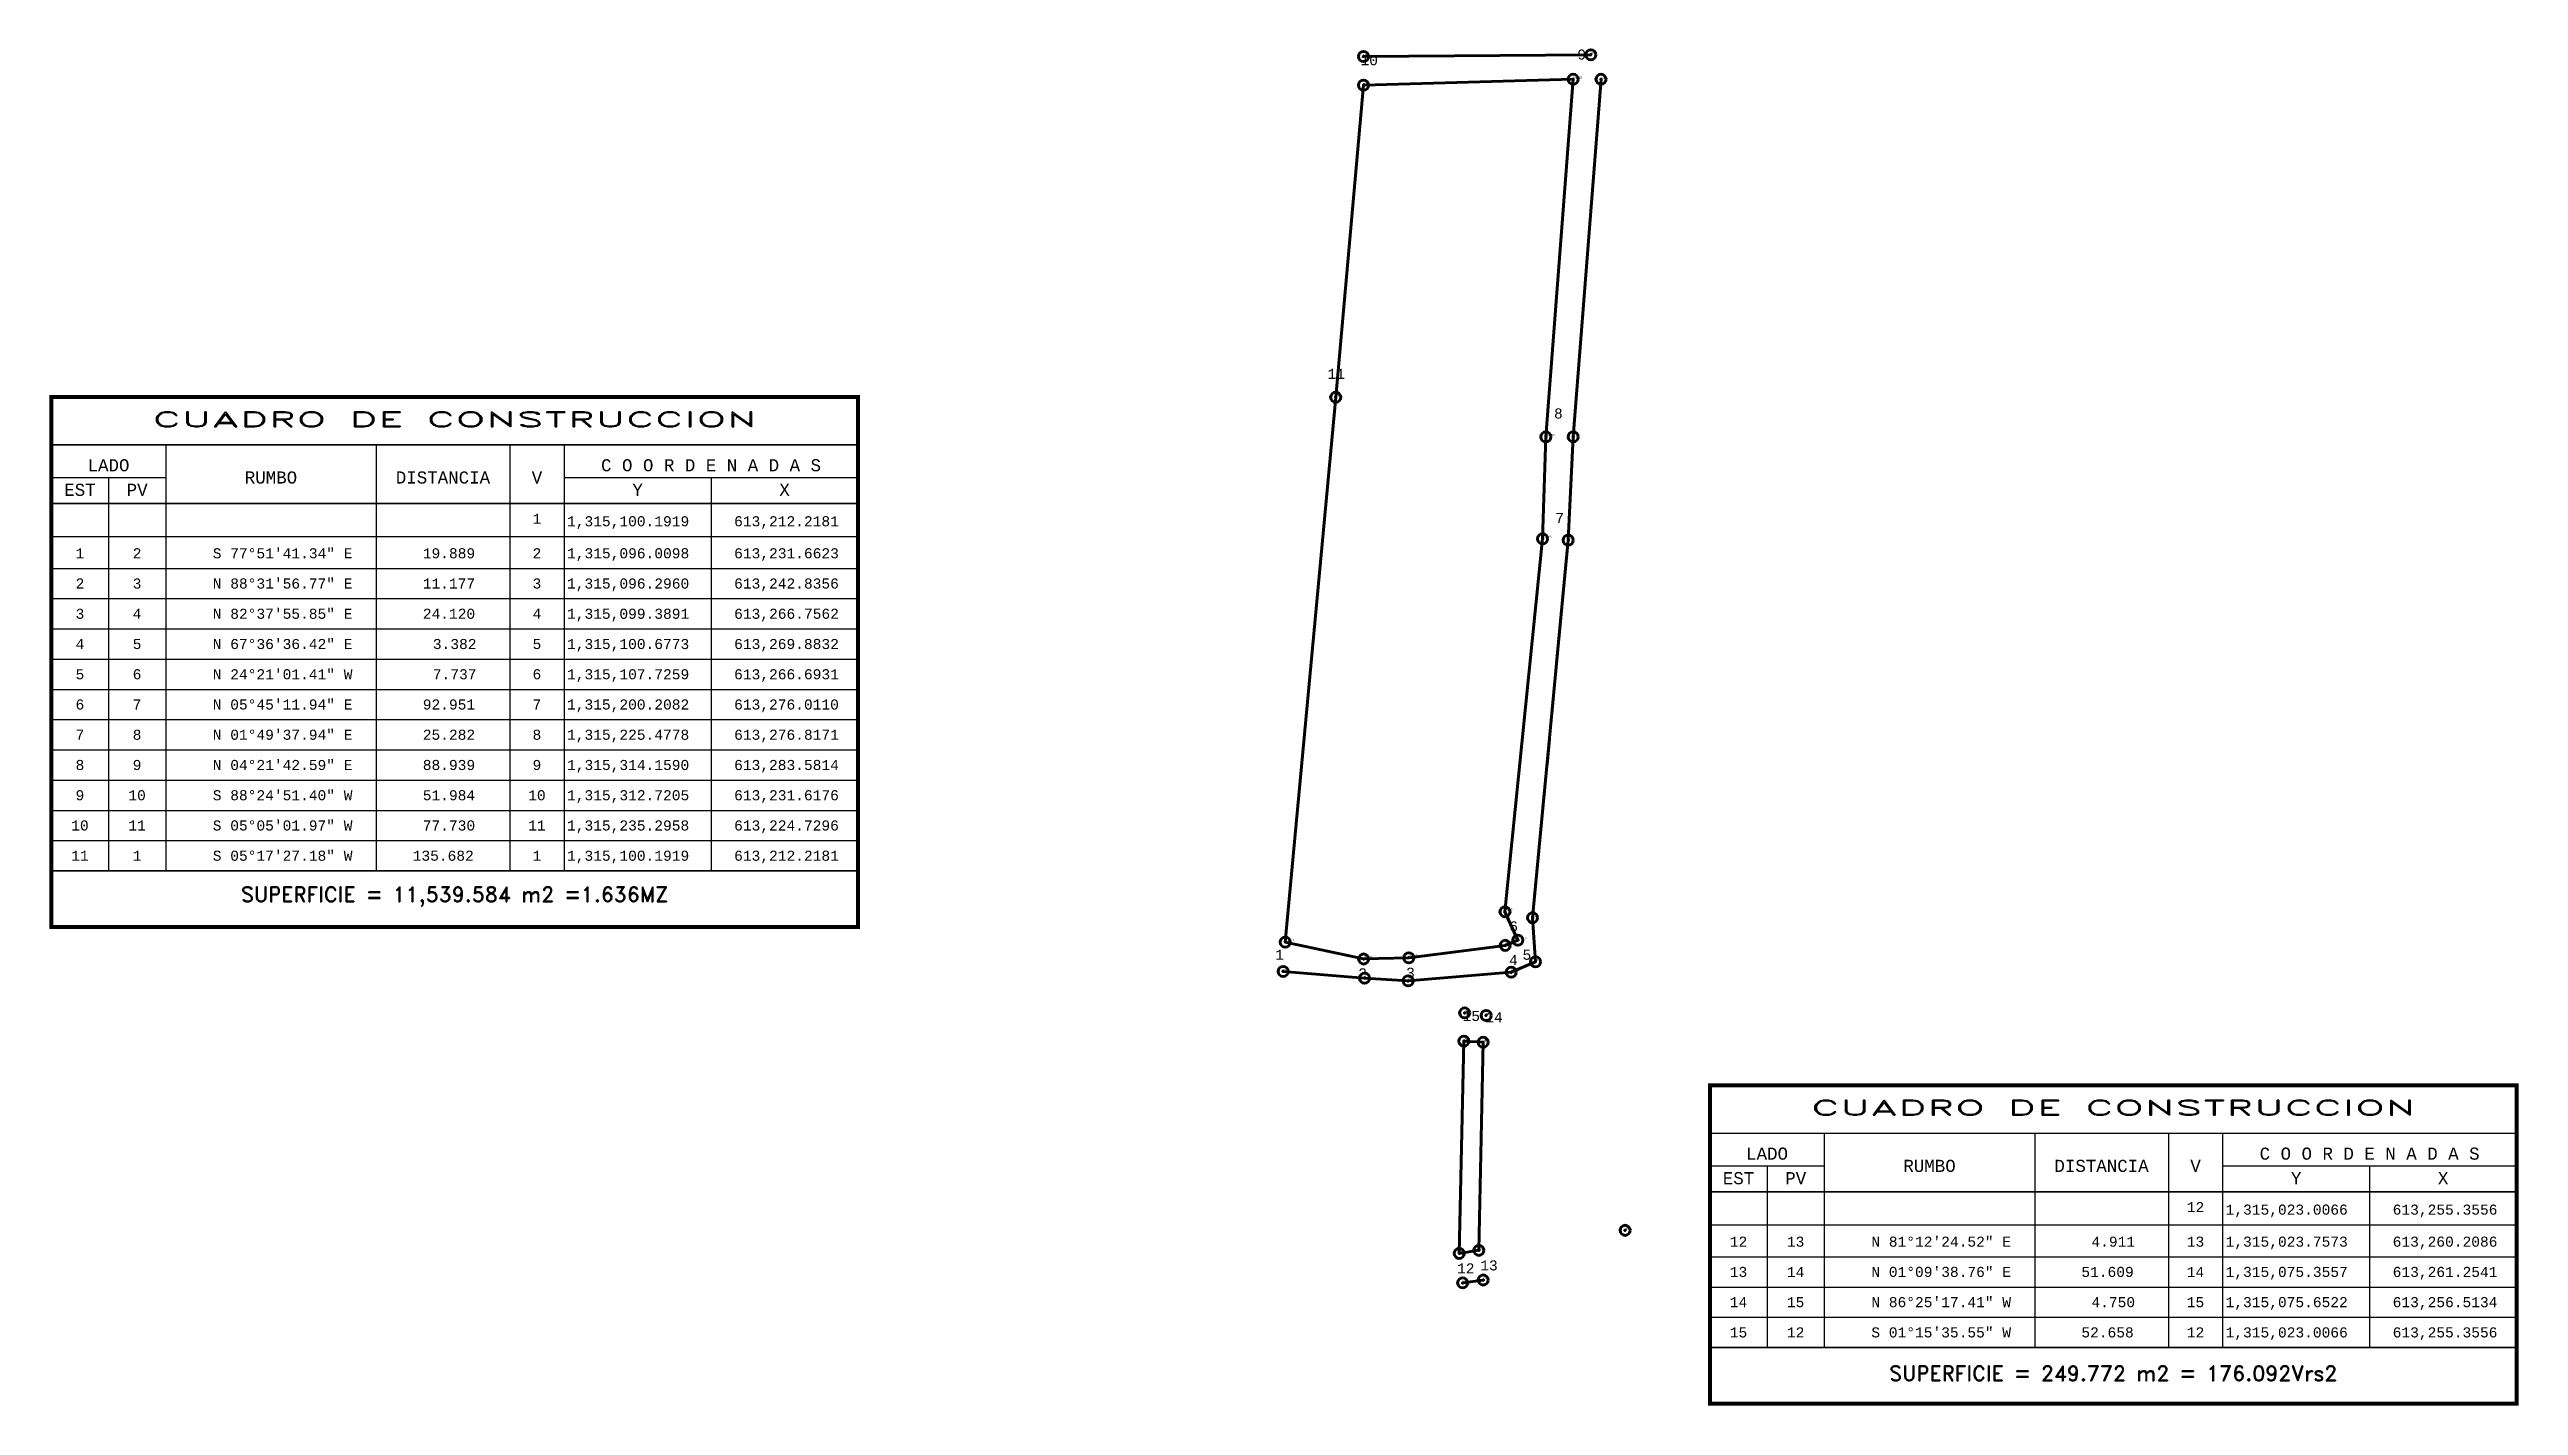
# Model space of a CAD drawing. Header units: millimetres. Extents: x 612906 to 613518, y 1314985 to 1315322.
import ezdxf
from ezdxf.enums import TextEntityAlignment as Align

# ---------------------------------------------------------------- set-up
doc = ezdxf.new("R2010")
doc.units = ezdxf.units.MM
doc.header["$PDMODE"] = 32
doc.header["$PDSIZE"] = 2.5
doc.linetypes.add('PHANTOM', pattern=[63.5, 31.75, -6.35, 6.35, -6.35, 6.35, -6.35])
doc.layers.get('0').update_dxf_attribs({"color": 1, "linetype": 'CONTINUOUS', "lineweight": 100})
for name, color, linetype in [('CVL_CUADCON', 1, 'CONTINUOUS'), ('CVL_CUADCON_LIN', 8, 'CONTINUOUS'), ('CVL_CUADCON_TIT', 1, 'CONTINUOUS'), ('CVL_CUADCON_TX', 2, 'CONTINUOUS'), ('CVL_PUNTO', 2, 'CONTINUOUS'), ('CVL_PUNTO_NUM', 2, 'CONTINUOUS')]:
    doc.layers.add(name, color=color, linetype=linetype)
for name, color, linetype, lineweight in [('Line', 250, 'CONTINUOUS', 100), ('Point', 5, 'CONTINUOUS', 100), ('Point_Name', 1, 'CONTINUOUS', 100)]:
    doc.layers.add(name, color=color, linetype=linetype, lineweight=lineweight)
doc.styles.add('HUECA1', font='hueca1.shx')
doc.styles.add('MONOTXT4', font='monotxt4.shx')
doc.styles.get("Standard").update_dxf_attribs({"font": 'arial.ttf', "width": 0.65})

msp = doc.modelspace()

# ---------------------------------------------------------------- linework, layer by layer
at = {"color": 0, "linetype": 'PHANTOM'}
msp.add_lwpolyline([(613211.7, 1315092.93), (613231.89, 1315091.26), (613242.68, 1315090.59), (613268.24, 1315092.73), (613274.25, 1315095.32), (613273.53, 1315106.25), (613282.36, 1315199.88), (613283.6, 1315225.52), (613290.49, 1315314.16)], dxfattribs=at)
at = {"color": 0}
msp.add_lwpolyline([(613260.21, 1315023.76), (613255.36, 1315023.01), (613256.51, 1315075.65), (613261.25, 1315075.36), (613260.21, 1315023.76)], dxfattribs=at)
at = {"layer": 'CVL_CUADCON', "color": 1, "linetype": 'Continuous', "const_width": 1, "flags": 128}
for points in [[(612906.4, 1315235.37), (613106.33, 1315235.37), (613106.33, 1315103.95), (612906.4, 1315103.95)], [(613317.5, 1315064.66), (613517.43, 1315064.66), (613517.43, 1314985.75), (613317.5, 1314985.75)]]:
    msp.add_lwpolyline(points, close=True, dxfattribs=at)
at = {"layer": 'CVL_CUADCON', "color": 1, "linetype": 'Continuous', "const_width": 0.375, "flags": 128}
for points in [[(612906.4, 1315223.5), (613106.33, 1315223.5)], [(612906.4, 1315208.95), (613106.33, 1315208.95)], [(612906.4, 1315117.87), (613106.33, 1315117.87)], [(613317.5, 1315052.79), (613517.43, 1315052.79)], [(613317.5, 1315038.25), (613517.43, 1315038.25)], [(613317.5, 1314999.66), (613517.43, 1314999.66)]]:
    msp.add_lwpolyline(points, dxfattribs=at)
at = {"layer": 'CVL_CUADCON_LIN', "color": 8, "linetype": 'Continuous'}
for p, q in [((612934.72, 1315223.5), (612934.72, 1315117.87)), ((612986.9, 1315223.5), (612986.9, 1315117.87)), ((613020, 1315223.5), (613020, 1315117.87)), ((613033.47, 1315223.5), (613033.47, 1315117.87)), ((612906.4, 1315215.43), (612934.72, 1315215.43)), ((612920.55, 1315215.43), (612920.55, 1315117.87)), ((613033.47, 1315215.43), (613106.33, 1315215.43)), ((613069.9, 1315215.43), (613069.9, 1315117.87)), ((612906.4, 1315200.81), (613106.33, 1315200.81)), ((612906.4, 1315192.87), (613106.33, 1315192.87)), ((612906.4, 1315185.37), (613106.33, 1315185.37)), ((612906.4, 1315177.87), (613106.33, 1315177.87)), ((612906.4, 1315170.37), (613106.33, 1315170.37)), ((612906.4, 1315162.87), (613106.33, 1315162.87)), ((612906.4, 1315155.37), (613106.33, 1315155.37)), ((612906.4, 1315147.87), (613106.33, 1315147.87)), ((612906.4, 1315140.37), (613106.33, 1315140.37)), ((612906.4, 1315132.87), (613106.33, 1315132.87)), ((612906.4, 1315125.37), (613106.33, 1315125.37)), ((612906.4, 1315117.87), (613106.33, 1315117.87)), ((613345.82, 1315052.79), (613345.82, 1314999.66)), ((613398, 1315052.79), (613398, 1314999.66)), ((613431.11, 1315052.79), (613431.11, 1314999.66)), ((613444.57, 1315052.79), (613444.57, 1314999.66)), ((613317.5, 1315044.72), (613345.82, 1315044.72)), ((613331.65, 1315044.72), (613331.65, 1314999.66)), ((613444.57, 1315044.72), (613517.43, 1315044.72)), ((613481, 1315044.72), (613481, 1314999.66)), ((613317.5, 1315030.11), (613517.43, 1315030.11)), ((613317.5, 1315022.16), (613517.43, 1315022.16)), ((613317.5, 1315014.66), (613517.43, 1315014.66)), ((613317.5, 1315007.16), (613517.43, 1315007.16)), ((613317.5, 1314999.66), (613517.43, 1314999.66))]:
    msp.add_line(p, q, dxfattribs=at)
at = {"layer": 'CVL_CUADCON_TIT', "color": 0}
msp.add_lwpolyline([(613212.22, 1315100.19), (613231.66, 1315096.01), (613242.84, 1315096.3), (613266.76, 1315099.39), (613269.88, 1315100.68), (613266.69, 1315107.73), (613276.01, 1315200.21), (613276.82, 1315225.48), (613283.58, 1315314.16), (613231.62, 1315312.72), (613224.73, 1315235.3), (613212.22, 1315100.19)], dxfattribs=at)
at = {"layer": 'CVL_CUADCON_TIT'}
msp.add_lwpolyline([(613255.36, 1315023.01), (613260.21, 1315023.76), (613261.25, 1315075.36), (613256.51, 1315075.65)], close=True, dxfattribs=at)
at = {"layer": 'CVL_PUNTO', "color": 2}
for p in [(613231.62, 1315312.72), (613283.58, 1315314.16), (613224.73, 1315235.3), (613276.82, 1315225.48), (613276.01, 1315200.21), (613266.69, 1315107.73), (613212.22, 1315100.19), (613266.76, 1315099.39), (613269.88, 1315100.68), (613231.66, 1315096.01), (613242.84, 1315096.3), (613256.51, 1315075.65), (613261.25, 1315075.36), (613255.36, 1315023.01), (613260.21, 1315023.76)]:
    msp.add_point(p, dxfattribs=at)
at = {"layer": 'Line'}
for points in [[(613287.96, 1315320.26, 0), (613231.63, 1315319.82, 0)], [(613211.7, 1315092.93, 0), (613231.89, 1315091.26, 0), (613242.68, 1315090.59, 0), (613268.24, 1315092.73, 0), (613274.25, 1315095.32, 0), (613273.53, 1315106.25, 0), (613282.36, 1315199.88, 0), (613283.6, 1315225.52, 0), (613290.49, 1315314.16, 0)], [(613212.22, 1315100.19, 0), (613231.66, 1315096.01, 0), (613242.84, 1315096.3, 0), (613266.76, 1315099.39, 0), (613269.88, 1315100.68, 0), (613266.69, 1315107.73, 0), (613276.01, 1315200.21, 0), (613276.82, 1315225.48, 0), (613283.58, 1315314.16, 0), (613231.62, 1315312.72, 0), (613224.73, 1315235.3, 0), (613212.22, 1315100.19, 0)], [(613260.21, 1315023.76, 0), (613261.25, 1315075.36, 0), (613256.51, 1315075.65, 0), (613255.36, 1315023.01, 0), (613260.21, 1315023.76, 0)], [(613261.3, 1315016.4, 0), (613256.2, 1315015.7, 0)]]:
    msp.add_polyline3d(points, dxfattribs=at)
at = {"layer": 'Point'}
for p in [(613231.63, 1315319.82, 70.43), (613287.96, 1315320.26, 70.23), (613231.62, 1315312.72, 70.37), (613283.58, 1315314.16, 70.09), (613290.49, 1315314.16, 70.35), (613224.73, 1315235.3, 71.28), (613276.82, 1315225.48, 70.66), (613283.6, 1315225.52, 70.43), (613276.01, 1315200.21, 71.54), (613282.36, 1315199.88, 71.06), (613266.69, 1315107.73, 71.76), (613273.53, 1315106.25, 72), (613212.22, 1315100.19, 72.57), (613266.76, 1315099.39, 72.13), (613269.88, 1315100.68, 72.07), (613211.7, 1315092.93, 72.44), (613231.66, 1315096.01, 73.3), (613242.84, 1315096.3, 72.36), (613268.24, 1315092.73, 70.82), (613274.25, 1315095.32, 69.83), (613231.89, 1315091.26, 72.62), (613242.68, 1315090.59, 73.71), (613256.69, 1315082.63, 72.24), (613262.02, 1315082, 72.39), (613256.51, 1315075.65, 72.61), (613261.25, 1315075.36, 72.6), (613296.46, 1315028.72, 72.85), (613255.36, 1315023.01, 73.36), (613260.21, 1315023.76, 73.14), (613256.2, 1315015.7, 73.26), (613261.3, 1315016.4, 73.18)]:
    msp.add_point(p, dxfattribs=at)

# ---------------------------------------------------------------- texts
at = {"layer": 'CVL_CUADCON_TIT', "color": 1, "style": 'HUECA1', "width": 1.758658}
for p, p2 in [((612931.4, 1315227.94), (613081.33, 1315227.94)), ((613342.5, 1315057.24), (613492.43, 1315057.24))]:
    msp.add_text('CUADRO DE CONSTRUCCION', height=3.75, dxfattribs=at).set_placement(p, p2, align=Align.FIT)
at = {"layer": 'CVL_CUADCON_TIT', "color": 1, "style": 'MONOTXT4'}
for s, p in [('LADO', (612920.55, 1315216.95)), ('C O O R D E N A D A S', (613069.9, 1315216.95)), ('EST', (612913.47, 1315210.86)), ('PV', (612927.65, 1315210.86)), ('Y', (613051.7, 1315210.86)), ('X', (613088.12, 1315210.86)), ('LADO', (613331.65, 1315046.24)), ('C O O R D E N A D A S', (613481, 1315046.24)), ('EST', (613324.57, 1315040.15)), ('PV', (613338.75, 1315040.15)), ('Y', (613462.8, 1315040.15)), ('X', (613499.22, 1315040.15))]:
    msp.add_text(s, height=3, dxfattribs=at).set_placement(p, align=Align.CENTER)
at = {"layer": 'CVL_CUADCON_TIT', "color": 1}
for s, height, style, p in [('RUMBO', 3, 'MONOTXT4', (612960.82, 1315215.42)), ('DISTANCIA', 3, 'MONOTXT4', (613003.45, 1315215.42)), ('V', 3, 'MONOTXT4', (613026.75, 1315215.42)), ('SUPERFICIE = 11,539.584 m2 =1.636MZ', 3.75, 'HUECA1', (613006.36, 1315111.45)), ('RUMBO', 3, 'MONOTXT4', (613371.92, 1315044.71)), ('DISTANCIA', 3, 'MONOTXT4', (613414.55, 1315044.71)), ('V', 3, 'MONOTXT4', (613437.85, 1315044.71)), ('SUPERFICIE = 249.772 m2 = 176.092Vrs2', 3.75, 'HUECA1', (613417.46, 1314993.25))]:
    msp.add_text(s, height=height, dxfattribs=dict(at, style=style)).set_placement(p, align=Align.MIDDLE)
at = {"layer": 'CVL_CUADCON_TX', "color": 2, "style": 'MONOTXT4'}
for s, p in [('1', (613026.74, 1315203.94)), ('1', (612913.47, 1315195.37)), ('2', (612927.63, 1315195.37)), ('2', (613026.74, 1315195.37)), ('2', (612913.47, 1315187.87)), ('3', (612927.63, 1315187.87)), ('3', (613026.74, 1315187.87)), ('3', (612913.47, 1315180.37)), ('4', (612927.63, 1315180.37)), ('4', (613026.74, 1315180.37)), ('4', (612913.47, 1315172.87)), ('5', (612927.63, 1315172.87)), ('5', (613026.74, 1315172.87)), ('5', (612913.47, 1315165.37)), ('6', (612927.63, 1315165.37)), ('6', (613026.74, 1315165.37)), ('6', (612913.47, 1315157.87)), ('7', (612927.63, 1315157.87)), ('7', (613026.74, 1315157.87)), ('7', (612913.47, 1315150.37)), ('8', (612927.63, 1315150.37)), ('8', (613026.74, 1315150.37)), ('8', (612913.47, 1315142.87)), ('9', (612927.63, 1315142.87)), ('9', (613026.74, 1315142.87)), ('9', (612913.47, 1315135.37)), ('10', (612927.63, 1315135.37)), ('10', (613026.74, 1315135.37)), ('10', (612913.47, 1315127.87)), ('11', (612927.63, 1315127.87)), ('11', (613026.74, 1315127.87)), ('11', (612913.47, 1315120.37)), ('1', (612927.63, 1315120.37)), ('1', (613026.74, 1315120.37)), ('12', (613437.84, 1315033.23)), ('12', (613324.57, 1315024.66)), ('13', (613338.73, 1315024.66)), ('13', (613437.84, 1315024.66)), ('13', (613324.57, 1315017.16)), ('14', (613338.73, 1315017.16)), ('14', (613437.84, 1315017.16)), ('14', (613324.57, 1315009.66)), ('15', (613338.73, 1315009.66)), ('15', (613437.84, 1315009.66)), ('15', (613324.57, 1315002.16)), ('12', (613338.73, 1315002.16)), ('12', (613437.84, 1315002.16))]:
    msp.add_text(s, height=2.5, dxfattribs=at).set_placement(p, align=Align.CENTER)
for s, p in [('1,315,100.1919', (613034.2, 1315203.31)), ('613,212.2181', (613075.62, 1315203.31)), ('S 77%%d51\'41.34" E', (612946.4, 1315195.37)), ('19.889', (612998.45, 1315195.37)), ('1,315,096.0098', (613034.2, 1315195.37)), ('613,231.6623', (613075.62, 1315195.37)), ('N 88%%d31\'56.77" E', (612946.4, 1315187.87)), ('11.177', (612998.45, 1315187.87)), ('1,315,096.2960', (613034.2, 1315187.87)), ('613,242.8356', (613075.62, 1315187.87)), ('N 82%%d37\'55.85" E', (612946.4, 1315180.37)), ('24.120', (612998.45, 1315180.37)), ('1,315,099.3891', (613034.2, 1315180.37)), ('613,266.7562', (613075.62, 1315180.37)), ('N 67%%d36\'36.42" E', (612946.4, 1315172.87)), ('3.382', (613000.95, 1315172.87)), ('1,315,100.6773', (613034.2, 1315172.87)), ('613,269.8832', (613075.62, 1315172.87)), ('N 24%%d21\'01.41" W', (612946.4, 1315165.37)), ('7.737', (613000.95, 1315165.37)), ('1,315,107.7259', (613034.2, 1315165.37)), ('613,266.6931', (613075.62, 1315165.37)), ('N 05%%d45\'11.94" E', (612946.4, 1315157.87)), ('92.951', (612998.45, 1315157.87)), ('1,315,200.2082', (613034.2, 1315157.87)), ('613,276.0110', (613075.62, 1315157.87)), ('N 01%%d49\'37.94" E', (612946.4, 1315150.37)), ('25.282', (612998.45, 1315150.37)), ('1,315,225.4778', (613034.2, 1315150.37)), ('613,276.8171', (613075.62, 1315150.37)), ('N 04%%d21\'42.59" E', (612946.4, 1315142.87)), ('88.939', (612998.45, 1315142.87)), ('1,315,314.1590', (613034.2, 1315142.87)), ('613,283.5814', (613075.62, 1315142.87)), ('S 88%%d24\'51.40" W', (612946.4, 1315135.37)), ('51.984', (612998.45, 1315135.37)), ('1,315,312.7205', (613034.2, 1315135.37)), ('613,231.6176', (613075.62, 1315135.37)), ('S 05%%d05\'01.97" W', (612946.4, 1315127.87)), ('77.730', (612998.45, 1315127.87)), ('1,315,235.2958', (613034.2, 1315127.87)), ('613,224.7296', (613075.62, 1315127.87)), ('S 05%%d17\'27.18" W', (612946.4, 1315120.37)), ('135.682', (612995.95, 1315120.37)), ('1,315,100.1919', (613034.2, 1315120.37)), ('613,212.2181', (613075.62, 1315120.37)), ('1,315,023.0066', (613445.3, 1315032.61)), ('613,255.3556', (613486.72, 1315032.61)), ('N 81%%d12\'24.52" E', (613357.5, 1315024.66)), ('4.911', (613412.05, 1315024.66)), ('1,315,023.7573', (613445.3, 1315024.66)), ('613,260.2086', (613486.72, 1315024.66)), ('N 01%%d09\'38.76" E', (613357.5, 1315017.16)), ('51.609', (613409.55, 1315017.16)), ('1,315,075.3557', (613445.3, 1315017.16)), ('613,261.2541', (613486.72, 1315017.16)), ('N 86%%d25\'17.41" W', (613357.5, 1315009.66)), ('4.750', (613412.05, 1315009.66)), ('1,315,075.6522', (613445.3, 1315009.66)), ('613,256.5134', (613486.72, 1315009.66)), ('S 01%%d15\'35.55" W', (613357.5, 1315002.16)), ('52.658', (613409.55, 1315002.16)), ('1,315,023.0066', (613445.3, 1315002.16)), ('613,255.3556', (613486.72, 1315002.16))]:
    msp.add_text(s, height=2.5, dxfattribs=at).set_placement(p)
at = {"layer": 'CVL_PUNTO_NUM', "color": 2, "style": 'MONOTXT4'}
for s, p in [('10', (613230.87, 1315317.66)), ('9', (613284.63, 1315319.05)), ('11', (613222.7, 1315239.87)), ('8', (613278.84, 1315230.05)), ('7', (613279.15, 1315204.1)), ('6', (613267.74, 1315102.84)), ('1', (613209.74, 1315095.85)), ('2', (613230.31, 1315091.2)), ('3', (613242.17, 1315091.34)), ('4', (613267.69, 1315094.48)), ('5', (613271.04, 1315095.81)), ('15', (613256.17, 1315080.64)), ('14', (613261.81, 1315080.32)), ('12', (613254.8, 1315018.04)), ('13', (613260.57, 1315018.77))]:
    msp.add_text(s, height=2.5, dxfattribs=at).set_placement(p)
at = {"layer": 'Point_Name'}
for s, p in [('cp29', (613231.63, 1315320.07)), ('cp27', (613287.96, 1315320.51)), ('r26p28', (613283.58, 1315314.41)), ('p26', (613290.49, 1315314.41)), ('p30', (613231.62, 1315312.97)), ('p31', (613224.73, 1315235.55)), ('r24p25', (613276.82, 1315225.73)), ('p24', (613283.6, 1315225.77)), ('r22p23', (613276.01, 1315200.46)), ('p22', (613282.36, 1315200.13)), ('r20p21', (613266.69, 1315107.98)), ('p20', (613273.53, 1315106.5)), ('r10p11', (613212.22, 1315100.44)), ('r14p15', (613266.76, 1315099.64)), ('r18p19', (613269.88, 1315100.93)), ('p10', (613211.7, 1315093.18)), ('r12p13', (613231.66, 1315096.26)), ('r16p17', (613242.84, 1315096.55)), ('p14', (613268.24, 1315092.98)), ('p18', (613274.25, 1315095.57)), ('p12', (613231.89, 1315091.51)), ('p16', (613242.68, 1315090.84)), ('p6', (613256.69, 1315082.88)), ('rp8', (613262.02, 1315082.25)), ('r6p7', (613256.51, 1315075.9)), ('r8p9', (613261.25, 1315075.61)), ('cp1', (613296.46, 1315028.97)), ('p4', (613255.36, 1315023.26)), ('p2', (613260.21, 1315024.01)), ('cp5', (613256.2, 1315015.95)), ('cp3', (613261.3, 1315016.65))]:
    msp.add_text(s, height=0.5, dxfattribs=at).set_placement(p)

doc.saveas('drawing.dxf')
